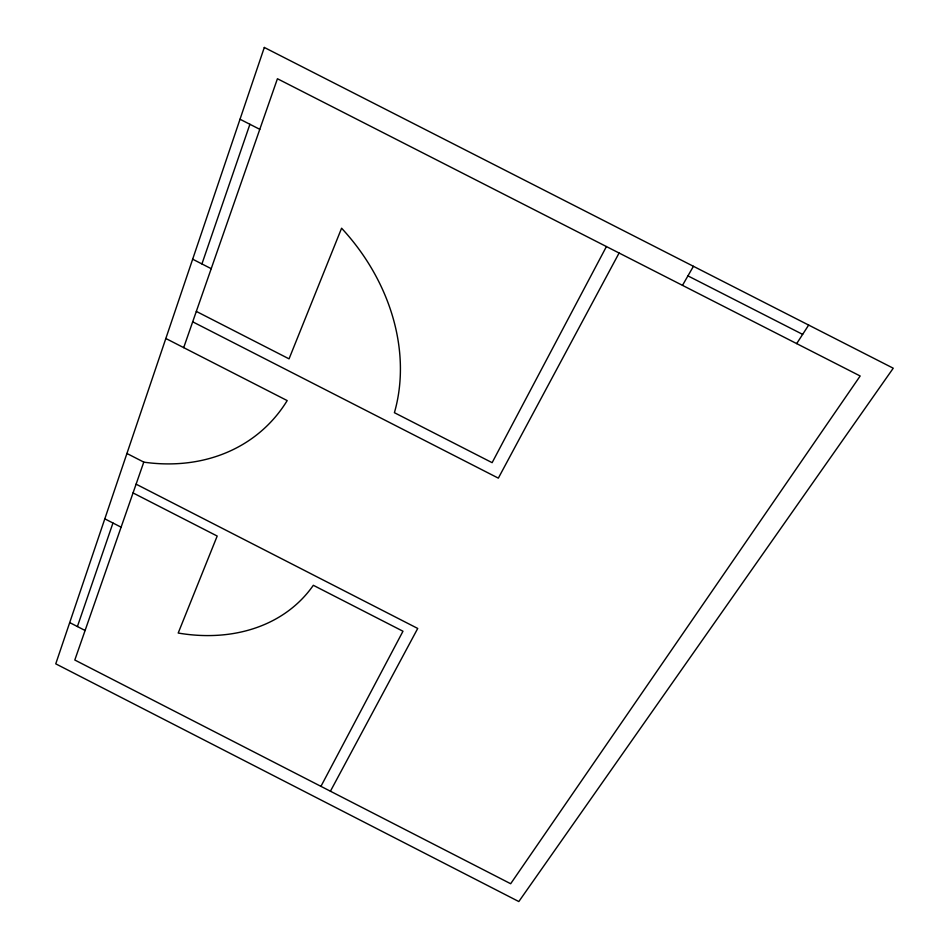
<?xml version="1.0" encoding="UTF-8"?>
<svg xmlns="http://www.w3.org/2000/svg" width="949" height="949" viewBox="0 0 949 949"><rect width="100%" height="100%" fill="white"/><g stroke="black" fill="none" stroke-linecap="round" stroke-linejoin="round"><path stroke-width="1.42" d="M77.403 626.542L112.955 523.018M201.935 263.941L249.907 124.283M143.785 462.116L74.805 660.018L510.669 883.733L860.174 375.994L277.428 78.731L183.691 347.631M320.94 786.353L402.981 631.239L313.324 585.296A181.591 140.666 38.5 0 1 178.198 633.042L217.191 536.043L133.05 492.934M606.423 246.55L492.128 462.673L394.404 412.696A196.229 161.425 43.5 0 0 341.593 228.211L289.054 358.852L196.324 311.402M330.418 791.217L417.726 628.452L136.098 484.168M619.092 253.015L498.344 478.142L192.694 321.818M682.485 285.352L693.434 266.301M796.674 343.609L808.667 325.068M687.93 275.874L802.64 334.38M240.026 119.242L259.789 129.325M192.659 259.196L211.212 268.686M165.838 338.496L287.191 400.585A199.598 159.93 47.7 0 1 143.857 462.151L126.929 453.48M104.817 518.842L121.104 527.193M69.704 622.591L85.102 630.492M264.308 47.45L55.754 663.837L518.818 901.55L893.246 368.212L264.308 47.45"/></g></svg>
